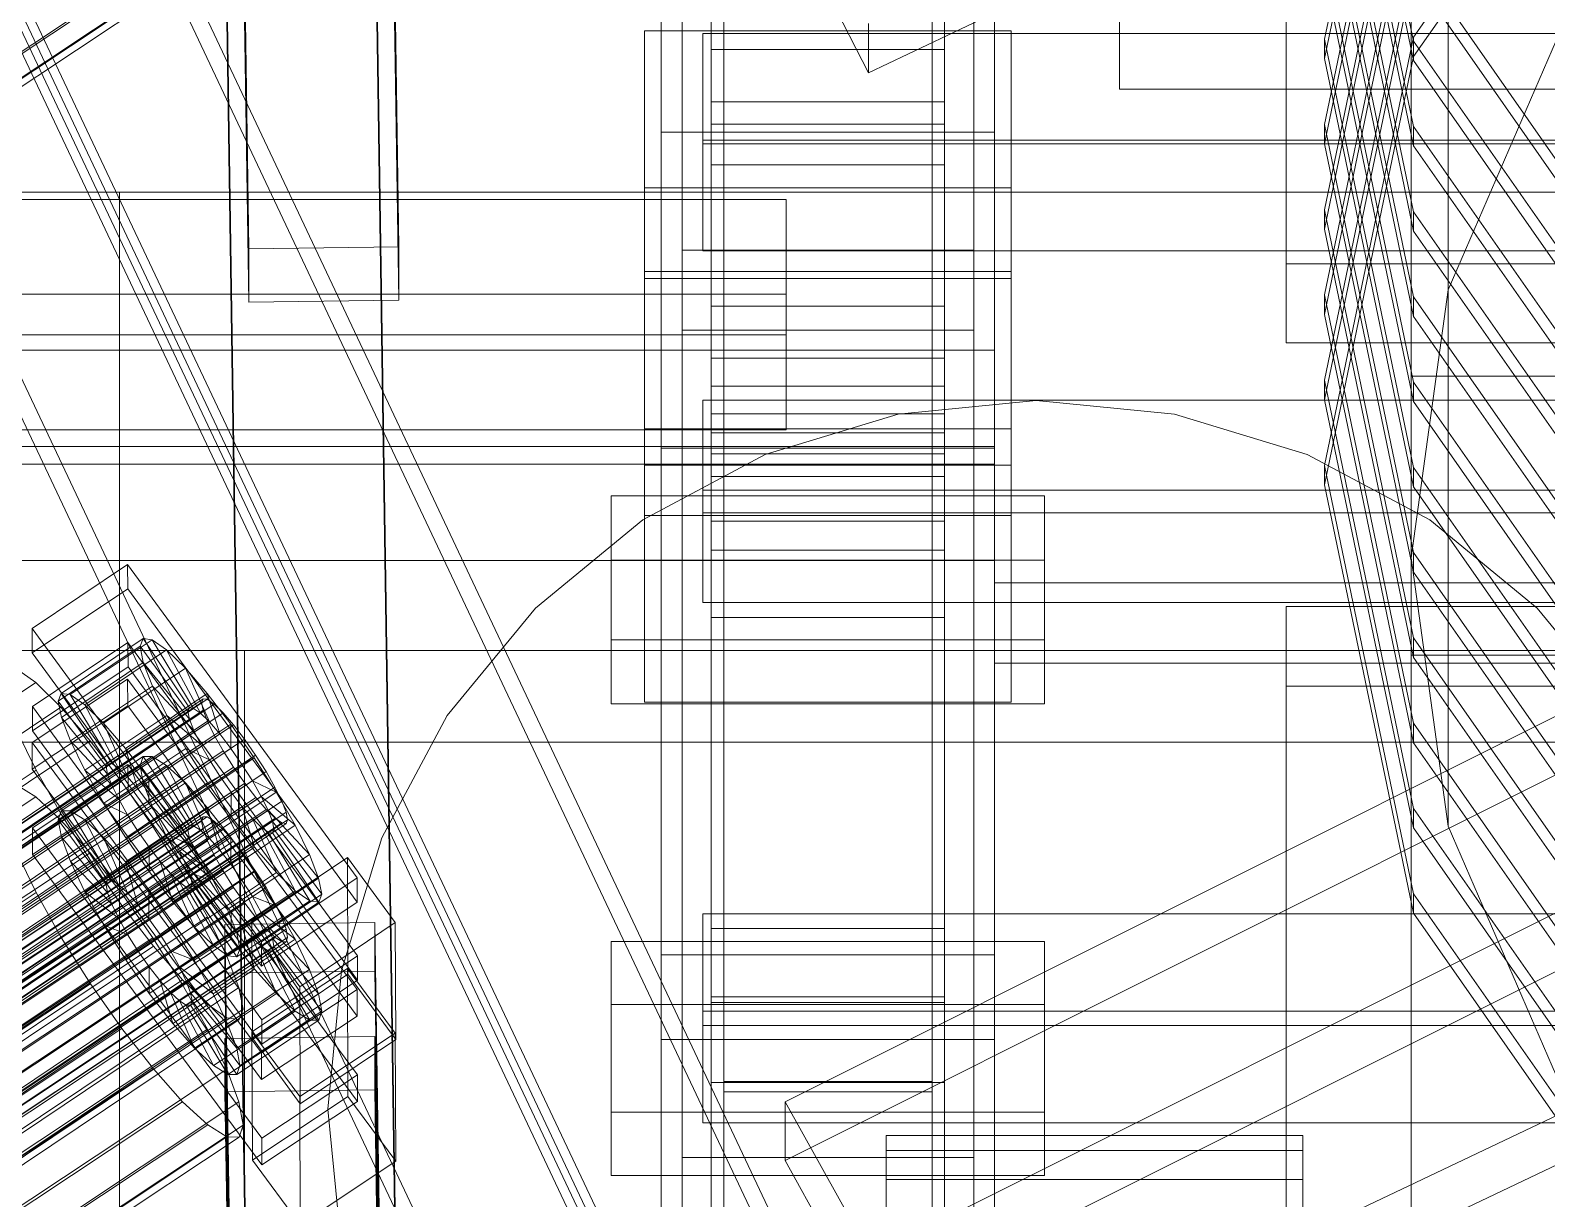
# Model space of a CAD drawing. Header units: millimetres. Extents: x -191664 to 191490, y -197311 to 10263.
# Drawn here: x 334.3 to 516.3, y -28765.8 to -28625.6 of the extents above; entities that cross this region are included whole.
import ezdxf

# ---------------------------------------------------------------- set-up
doc = ezdxf.new("R2010")
doc.units = ezdxf.units.MM
for name, color, linetype, lineweight in [('frontal_C01', 7, 'Continuous', 0), ('frontal_C02', 7, 'Continuous', 0), ('frontal_C03', 7, 'Continuous', 0), ('frontal_secador', 7, 'Continuous', 0), ('frontal_tolva', 7, 'Continuous', 0)]:
    doc.layers.add(name, color=color, linetype=linetype, lineweight=lineweight)

msp = doc.modelspace()

# ---------------------------------------------------------------- linework, layer by layer
at = {"layer": 'frontal_C01', "color": 139, "true_color": 0x354b57}
for p, q in [((485, -28653.59), (485, -28410.25)), ((485, -28419.73), (485, -28663.06)), ((416, -28664.93), (416, -28451.77)), ((444, -28451.77), (444, -28664.93)), ((360.51, -28651.79), (357.65, -28459.85)), ((375.64, -28459.6), (378.51, -28651.55)), ((416, -28460.74), (416, -28673.89)), ((444, -28673.89), (444, -28460.74)), ((360.51, -28658.2), (357.65, -28466.25)), ((378.51, -28657.96), (375.64, -28466.01)), ((410, -28637.82), (410, -28466.52)), ((450, -28466.52), (450, -28637.82)), ((410, -28675.71), (410, -28504.42)), ((450, -28675.71), (450, -28504.42)), ((360.51, -28795.14), (357.65, -28603.2)), ((375.64, -28602.96), (378.51, -28794.9)), ((360.51, -28801.55), (357.65, -28609.6)), ((378.51, -28801.31), (375.64, -28609.36)), ((415, -28638.75), (415, -28625.95)), ((415, -28625.95), (760, -28625.95)), ((415, -28639.21), (415, -28625.95)), ((416, -28636.83), (416, -28627.87)), ((416, -28627.87), (444, -28627.87)), ((416, -28841.02), (416, -28627.87)), ((444, -28627.87), (444, -28636.83)), ((444, -28627.87), (444, -28841.02)), ((424.86, -28754.14), (674.86, -28629.09)), ((444, -28636.83), (416, -28636.83)), ((416, -28636.83), (416, -28849.99)), ((674.86, -28636.13), (424.86, -28761.18)), ((444, -28849.99), (444, -28636.83)), ((450, -28637.82), (410, -28637.82)), ((410, -28637.82), (410, -28675.71)), ((410, -28746.68), (410, -28637.82)), ((760, -28638.75), (415, -28638.75)), ((415, -28638.75), (415, -28652.02)), ((760, -28639.21), (415, -28639.21)), ((415, -28639.21), (415, -28652.02)), ((450, -28675.71), (450, -28637.82)), ((450, -28637.82), (450, -28746.68)), ((-425, -28645.87), (425, -28645.87)), ((425, -28645.87), (425, -28662.13)), ((425, -28645.87), (425, -28657.24)), ((435.14, -28772.57), (685.14, -28647.52)), ((378.51, -28651.55), (360.51, -28651.79)), ((360.51, -28651.79), (360.51, -28658.2)), ((378.51, -28657.96), (378.51, -28651.55)), ((412.5, -28661.57), (412.5, -28651.96)), ((412.5, -28651.96), (447.5, -28651.96)), ((412.5, -28926.7), (412.5, -28651.96)), ((415, -28652.02), (760, -28652.02)), ((447.5, -28651.96), (447.5, -28661.57)), ((447.5, -28651.96), (447.5, -28926.7)), ((775, -28653.59), (485, -28653.59)), ((485, -28653.59), (485, -28663.06)), ((408, -28677.77), (408, -28655.36)), ((408, -28655.36), (452, -28655.36)), ((408, -28683.78), (408, -28655.36)), ((435.14, -28779.61), (685.14, -28654.56)), ((452, -28655.36), (452, -28677.77)), ((452, -28655.36), (452, -28683.78)), ((425, -28657.24), (-425, -28657.24)), ((425, -28673.5), (425, -28657.24)), ((360.51, -28658.2), (378.51, -28657.96)), ((416, -28668.28), (416, -28658.67)), ((416, -28658.67), (444, -28658.67)), ((416, -28742.23), (416, -28658.67)), ((444, -28658.67), (444, -28668.28)), ((444, -28658.67), (444, -28742.23)), ((425, -28662.13), (-425, -28662.13)), ((447.5, -28661.57), (412.5, -28661.57)), ((412.5, -28936.3), (412.5, -28661.57)), ((425, -28673.5), (425, -28662.13)), ((447.5, -28936.3), (447.5, -28661.57)), ((485, -28663.06), (775, -28663.06)), ((444, -28664.93), (416, -28664.93)), ((416, -28664.93), (416, -28673.89)), ((444, -28673.89), (444, -28664.93)), ((444, -28668.28), (416, -28668.28)), ((416, -28668.28), (416, -28751.84)), ((444, -28751.84), (444, -28668.28)), ((-425, -28673.5), (425, -28673.5)), ((416, -28673.89), (444, -28673.89)), ((410, -28675.71), (450, -28675.71)), ((410, -28784.57), (410, -28675.71)), ((450, -28784.57), (450, -28675.71)), ((452, -28677.77), (408, -28677.77)), ((408, -28677.77), (408, -28706.19)), ((452, -28706.19), (452, -28677.77)), ((452, -28683.78), (408, -28683.78)), ((408, -28683.78), (408, -28706.19)), ((452, -28706.19), (452, -28683.78)), ((334.5, -28711.02), (345.97, -28703.41)), ((345.97, -28703.41), (345.98, -28706.61)), ((345.97, -28703.41), (373.5, -28740.65)), ((408, -28706.19), (452, -28706.19)), ((345.98, -28706.61), (334.51, -28714.23)), ((373.51, -28743.85), (345.98, -28706.61)), ((334.51, -28714.23), (334.5, -28711.02)), ((362.03, -28748.26), (334.5, -28711.02)), ((334.54, -28721.27), (346.01, -28713.66)), ((346.01, -28713.66), (346.02, -28716.86)), ((346.01, -28713.66), (373.54, -28750.9)), ((334.51, -28714.23), (362.04, -28751.46)), ((346.02, -28716.86), (334.55, -28724.47)), ((373.55, -28754.1), (346.02, -28716.86)), ((334.55, -28724.47), (334.54, -28721.27)), ((362.07, -28758.51), (334.54, -28721.27)), ((334.55, -28724.47), (362.08, -28761.71)), ((404, -28755.39), (404, -28734.9)), ((404, -28734.9), (456, -28734.9)), ((404, -28742.47), (404, -28734.9)), ((456, -28734.9), (456, -28755.39)), ((456, -28734.9), (456, -28742.47)), ((450, -28736.52), (410, -28736.52)), ((410, -28736.52), (410, -28783.89)), ((410, -28907.81), (410, -28736.52)), ((450, -28783.89), (450, -28736.52)), ((450, -28736.52), (450, -28907.81)), ((360.88, -28745.75), (372.35, -28738.14)), ((372.35, -28738.14), (372.41, -28753.51)), ((372.35, -28738.14), (378.09, -28745.9)), ((373.5, -28740.65), (362.03, -28748.26)), ((373.51, -28743.85), (373.5, -28740.65)), ((456, -28742.47), (404, -28742.47)), ((404, -28742.47), (404, -28762.97)), ((444, -28742.23), (416, -28742.23)), ((416, -28742.23), (416, -28751.84)), ((444, -28751.84), (444, -28742.23)), ((456, -28762.97), (456, -28742.47)), ((362.04, -28751.46), (373.51, -28743.85)), ((357.65, -28746.55), (375.64, -28746.31)), ((357.65, -28752.95), (357.65, -28746.55)), ((360.51, -28938.5), (357.65, -28746.55)), ((360.94, -28761.12), (360.88, -28745.75)), ((366.62, -28753.51), (360.88, -28745.75)), ((378.09, -28745.9), (366.62, -28753.51)), ((375.64, -28746.31), (375.64, -28752.71)), ((375.64, -28746.31), (378.51, -28938.25)), ((378.14, -28761.27), (378.09, -28745.9)), ((362.03, -28748.26), (362.04, -28751.46)), ((450, -28746.68), (410, -28746.68)), ((410, -28746.68), (410, -28784.57)), ((410, -29130.89), (410, -28746.68)), ((450, -28784.57), (450, -28746.68)), ((450, -28746.68), (450, -29130.89)), ((373.54, -28750.9), (362.07, -28758.51)), ((373.55, -28754.1), (373.54, -28750.9)), ((416, -28751.84), (444, -28751.84)), ((417.5, -28779.55), (417.5, -28751.69)), ((417.5, -28751.69), (442.5, -28751.69)), ((417.5, -28751.69), (417.5, -28917.57)), ((442.5, -28751.69), (442.5, -28779.55)), ((442.5, -28917.57), (442.5, -28751.69)), ((375.64, -28752.71), (357.65, -28752.95)), ((360.51, -28944.9), (357.65, -28752.95)), ((372.41, -28753.51), (360.94, -28761.12)), ((366.62, -28753.51), (366.68, -28768.88)), ((378.14, -28761.27), (372.41, -28753.51)), ((378.51, -28944.66), (375.64, -28752.71)), ((442.5, -28752.94), (417.5, -28752.94)), ((417.5, -28752.94), (417.5, -28778.31)), ((417.5, -29411.88), (417.5, -28752.94)), ((442.5, -28778.31), (442.5, -28752.94)), ((442.5, -28752.94), (442.5, -29411.88)), ((362.08, -28761.71), (373.55, -28754.1)), ((456, -28755.39), (404, -28755.39)), ((404, -28755.39), (404, -28762.97)), ((435.14, -28772.57), (424.86, -28754.14)), ((424.86, -28754.14), (424.86, -28761.18)), ((456, -28762.97), (456, -28755.39)), ((362.07, -28758.51), (362.08, -28761.71)), ((360.94, -28761.12), (366.68, -28768.88)), ((412.5, -28770.43), (412.5, -28760.82)), ((412.5, -28760.82), (447.5, -28760.82)), ((412.5, -29035.55), (412.5, -28760.82)), ((447.5, -28760.82), (447.5, -28770.43)), ((447.5, -28760.82), (447.5, -29035.55)), ((366.68, -28768.88), (378.14, -28761.27)), ((424.86, -28761.18), (435.14, -28779.61)), ((404, -28762.97), (456, -28762.97))]:
    msp.add_line(p, q, dxfattribs=at)
at = {"layer": 'frontal_C01', "color": 252, "true_color": 0x83939a}
for p, q in [((175.02, -28733.13), (359.33, -28610.8)), ((171.28, -28735.89), (355.58, -28613.56)), ((175.52, -28735.91), (359.83, -28613.58)), ((173.58, -28737.33), (357.89, -28615)), ((175.03, -28737.34), (359.34, -28615.01)), ((334.94, -28717.54), (332.63, -28716.09)), ((150.63, -28839.87), (334.94, -28717.54)), ((337.95, -28720.33), (334.94, -28717.54)), ((153.64, -28842.66), (337.95, -28720.33)), ((341.46, -28724.27), (337.95, -28720.33)), ((157.15, -28846.6), (341.46, -28724.27)), ((332.66, -28724.22), (334.98, -28729.04)), ((345.23, -28729.09), (341.46, -28724.27)), ((150.67, -28851.37), (334.98, -28729.04)), ((345.23, -28729.09), (160.92, -28851.42)), ((334.98, -28729.04), (338, -28734.41)), ((349, -28734.47), (345.23, -28729.09)), ((153.69, -28856.74), (338, -28734.41)), ((164.69, -28856.8), (349, -28734.47)), ((338, -28734.41), (341.52, -28739.98)), ((352.52, -28740.03), (349, -28734.47)), ((157.21, -28862.31), (341.52, -28739.98)), ((168.21, -28862.36), (352.52, -28740.03)), ((341.52, -28739.98), (345.29, -28745.35)), ((355.54, -28745.41), (352.52, -28740.03)), ((160.98, -28867.69), (345.29, -28745.35)), ((171.23, -28867.74), (355.54, -28745.41)), ((345.29, -28745.35), (349.06, -28750.18)), ((357.86, -28750.22), (355.54, -28745.41)), ((164.75, -28872.51), (349.06, -28750.18)), ((349.06, -28750.18), (352.57, -28754.12)), ((173.55, -28872.55), (357.86, -28750.22)), ((359.33, -28754.15), (357.86, -28750.22)), ((168.26, -28876.45), (352.57, -28754.12)), ((175.02, -28876.48), (359.33, -28754.15)), ((352.57, -28754.12), (355.58, -28756.91)), ((359.83, -28756.93), (359.33, -28754.15)), ((171.28, -28879.24), (355.58, -28756.91)), ((175.52, -28879.26), (359.83, -28756.93)), ((355.58, -28756.91), (357.89, -28758.35)), ((359.34, -28758.36), (359.83, -28756.93)), ((173.58, -28880.69), (357.89, -28758.35)), ((175.03, -28880.69), (359.34, -28758.36)), ((357.89, -28758.35), (359.34, -28758.36))]:
    msp.add_line(p, q, dxfattribs=at)
at = {"layer": 'frontal_C01', "color": 155, "true_color": 0x617580}
for p, q in [((337.64, -28720.31), (347.47, -28713.78)), ((338.01, -28719.23), (347.84, -28712.71)), ((339.09, -28719.24), (348.92, -28712.72)), ((340.82, -28720.32), (350.65, -28713.8)), ((347.84, -28712.71), (347.47, -28713.78)), ((347.47, -28713.78), (353.21, -28721.54)), ((347.47, -28713.78), (347.85, -28715.86)), ((348.92, -28712.72), (347.84, -28712.71)), ((347.84, -28712.71), (353.38, -28721.03)), ((350.65, -28713.8), (348.92, -28712.72)), ((348.92, -28712.72), (353.89, -28721.04)), ((352.9, -28715.88), (350.65, -28713.8)), ((350.65, -28713.8), (354.71, -28721.55)), ((338.02, -28722.38), (347.85, -28715.86)), ((343.07, -28722.41), (352.9, -28715.88)), ((347.85, -28715.86), (353.38, -28722.52)), ((347.85, -28715.86), (348.94, -28718.8)), ((355.53, -28718.83), (352.9, -28715.88)), ((352.9, -28715.88), (355.78, -28722.54)), ((337.64, -28720.31), (338.01, -28719.23)), ((343.55, -28727.56), (338.01, -28719.23)), ((338.01, -28719.23), (339.09, -28719.24)), ((344.06, -28727.56), (339.09, -28719.24)), ((339.09, -28719.24), (340.82, -28720.32)), ((339.11, -28725.32), (348.94, -28718.8)), ((345.7, -28725.36), (355.53, -28718.83)), ((348.94, -28718.8), (353.9, -28723.92)), ((348.94, -28718.8), (350.68, -28722.4)), ((358.34, -28722.44), (355.53, -28718.83)), ((355.53, -28718.83), (357.02, -28723.93)), ((343.38, -28728.07), (337.64, -28720.31)), ((338.02, -28722.38), (337.64, -28720.31)), ((344.88, -28728.07), (340.82, -28720.32)), ((340.82, -28720.32), (343.07, -28722.41)), ((353.38, -28721.03), (343.55, -28727.56)), ((353.89, -28721.04), (344.06, -28727.56)), ((353.21, -28721.54), (353.38, -28721.03)), ((353.38, -28721.03), (353.89, -28721.04)), ((353.89, -28721.04), (354.71, -28721.55)), ((343.55, -28729.05), (338.02, -28722.38)), ((339.11, -28725.32), (338.02, -28722.38)), ((340.85, -28728.93), (350.68, -28722.4)), ((345.95, -28729.06), (343.07, -28722.41)), ((343.07, -28722.41), (345.7, -28725.36)), ((353.21, -28721.54), (343.38, -28728.07)), ((353.38, -28722.52), (343.55, -28729.05)), ((354.71, -28721.55), (344.88, -28728.07)), ((355.78, -28722.54), (345.95, -28729.06)), ((358.34, -28722.44), (348.52, -28728.96)), ((350.68, -28722.4), (354.72, -28725.62)), ((350.68, -28722.4), (352.94, -28726.42)), ((353.38, -28722.52), (353.21, -28721.54)), ((353.9, -28723.92), (353.38, -28722.52)), ((354.71, -28721.55), (355.78, -28722.54)), ((355.78, -28722.54), (357.02, -28723.93)), ((358.36, -28725.64), (358.34, -28722.44)), ((361.17, -28726.46), (358.34, -28722.44)), ((353.9, -28723.92), (344.07, -28730.44)), ((357.02, -28723.93), (347.19, -28730.46)), ((354.72, -28725.62), (353.9, -28723.92)), ((357.02, -28723.93), (358.36, -28725.64)), ((344.07, -28730.44), (339.11, -28725.32)), ((340.85, -28728.93), (339.11, -28725.32)), ((343.11, -28732.95), (352.94, -28726.42)), ((354.72, -28725.62), (344.9, -28732.15)), ((347.19, -28730.46), (345.7, -28725.36)), ((345.7, -28725.36), (348.52, -28728.96)), ((348.53, -28732.17), (358.36, -28725.64)), ((351.34, -28732.99), (361.17, -28726.46)), ((352.94, -28726.42), (355.8, -28727.53)), ((352.94, -28726.42), (355.57, -28730.58)), ((355.8, -28727.53), (354.72, -28725.62)), ((358.36, -28725.64), (359.69, -28727.55)), ((361.17, -28726.46), (359.69, -28727.55)), ((363.8, -28730.63), (361.17, -28726.46)), ((343.55, -28727.56), (343.38, -28728.07)), ((343.38, -28728.07), (343.55, -28729.05)), ((344.06, -28727.56), (343.55, -28727.56)), ((344.88, -28728.07), (344.06, -28727.56)), ((345.95, -28729.06), (344.88, -28728.07)), ((355.8, -28727.53), (345.97, -28734.05)), ((359.69, -28727.55), (349.86, -28734.07)), ((357.04, -28729.5), (355.8, -28727.53)), ((359.69, -28727.55), (360.94, -28729.52)), ((344.9, -28732.15), (340.85, -28728.93)), ((343.11, -28732.95), (340.85, -28728.93)), ((343.55, -28729.05), (344.07, -28730.44)), ((347.19, -28730.46), (345.95, -28729.06)), ((357.04, -28729.5), (347.21, -28736.02)), ((348.52, -28728.96), (348.53, -28732.17)), ((348.52, -28728.96), (351.34, -28732.99)), ((360.94, -28729.52), (351.11, -28736.04)), ((355.57, -28730.58), (357.04, -28729.5)), ((358.38, -28731.4), (357.04, -28729.5)), ((363.8, -28730.63), (360.94, -28729.52)), ((360.94, -28729.52), (362.01, -28731.42)), ((344.07, -28730.44), (344.9, -28732.15)), ((345.74, -28737.11), (355.57, -28730.58)), ((348.53, -28732.17), (347.19, -28730.46)), ((358.38, -28731.4), (348.55, -28737.93)), ((362.01, -28731.42), (352.18, -28737.95)), ((353.97, -28737.15), (363.8, -28730.63)), ((355.57, -28730.58), (358.39, -28734.61)), ((358.39, -28734.61), (358.38, -28731.4)), ((359.71, -28733.11), (358.38, -28731.4)), ((366.06, -28734.64), (362.01, -28731.42)), ((362.01, -28731.42), (362.83, -28733.13)), ((366.06, -28734.64), (363.8, -28730.63)), ((345.97, -28734.05), (343.11, -28732.95)), ((345.74, -28737.11), (343.11, -28732.95)), ((344.9, -28732.15), (345.97, -28734.05)), ((349.86, -28734.07), (348.53, -28732.17)), ((349.86, -28734.07), (351.34, -28732.99)), ((359.71, -28733.11), (349.88, -28739.64)), ((351.34, -28732.99), (353.97, -28737.15)), ((362.83, -28733.13), (353, -28739.65)), ((361.21, -28738.21), (359.71, -28733.11)), ((360.96, -28734.51), (359.71, -28733.11)), ((367.79, -28738.25), (362.83, -28733.13)), ((362.83, -28733.13), (363.35, -28734.52)), ((345.97, -28734.05), (347.21, -28736.02)), ((348.56, -28741.13), (358.39, -28734.61)), ((351.11, -28736.04), (349.86, -28734.07)), ((360.96, -28734.51), (351.13, -28741.03)), ((362.03, -28735.5), (352.2, -28742.02)), ((363.35, -28734.52), (353.52, -28741.05)), ((363.53, -28735.51), (353.7, -28742.03)), ((356.23, -28741.17), (366.06, -28734.64)), ((358.39, -28734.61), (361.21, -28738.21)), ((363.84, -28741.16), (360.96, -28734.51)), ((362.03, -28735.5), (360.96, -28734.51)), ((366.09, -28743.25), (362.03, -28735.5)), ((362.84, -28736.01), (362.03, -28735.5)), ((368.89, -28741.19), (363.35, -28734.52)), ((363.35, -28734.52), (363.53, -28735.51)), ((363.53, -28735.51), (363.36, -28736.01)), ((369.27, -28743.26), (363.53, -28735.51)), ((367.79, -28738.25), (366.06, -28734.64)), ((347.21, -28736.02), (345.74, -28737.11)), ((348.56, -28741.13), (345.74, -28737.11)), ((347.21, -28736.02), (348.55, -28737.93)), ((352.18, -28737.95), (351.11, -28736.04)), ((351.11, -28736.04), (353.97, -28737.15)), ((362.84, -28736.01), (353.01, -28742.54)), ((363.36, -28736.01), (353.53, -28742.54)), ((353.97, -28737.15), (356.23, -28741.17)), ((367.82, -28744.33), (362.84, -28736.01)), ((363.36, -28736.01), (362.84, -28736.01)), ((368.9, -28744.34), (363.36, -28736.01)), ((348.55, -28737.93), (348.56, -28741.13)), ((348.55, -28737.93), (349.88, -28739.64)), ((351.38, -28744.74), (361.21, -28738.21)), ((353, -28739.65), (352.18, -28737.95)), ((352.18, -28737.95), (356.23, -28741.17)), ((357.96, -28744.77), (367.79, -28738.25)), ((361.21, -28738.21), (363.84, -28741.16)), ((368.89, -28741.19), (367.79, -28738.25)), ((349.88, -28739.64), (351.38, -28744.74)), ((349.88, -28739.64), (351.13, -28741.03)), ((351.13, -28741.03), (354.01, -28747.69)), ((351.13, -28741.03), (352.2, -28742.02)), ((353.52, -28741.05), (353, -28739.65)), ((353, -28739.65), (357.96, -28744.77)), ((353.7, -28742.03), (353.52, -28741.05)), ((353.52, -28741.05), (359.06, -28747.71)), ((351.38, -28744.74), (348.56, -28741.13)), ((352.2, -28742.02), (356.26, -28749.77)), ((352.2, -28742.02), (353.01, -28742.54)), ((353.01, -28742.54), (357.99, -28750.85)), ((353.01, -28742.54), (353.53, -28742.54)), ((353.53, -28742.54), (353.7, -28742.03)), ((353.53, -28742.54), (359.07, -28750.86)), ((353.7, -28742.03), (359.44, -28749.79)), ((354.01, -28747.69), (363.84, -28741.16)), ((356.23, -28741.17), (357.96, -28744.77)), ((359.06, -28747.71), (368.89, -28741.19)), ((363.84, -28741.16), (366.09, -28743.25)), ((369.27, -28743.26), (368.89, -28741.19)), ((354.01, -28747.69), (351.38, -28744.74)), ((356.26, -28749.77), (366.09, -28743.25)), ((357.99, -28750.85), (367.82, -28744.33)), ((359.07, -28750.86), (368.9, -28744.34)), ((359.44, -28749.79), (369.27, -28743.26)), ((366.09, -28743.25), (367.82, -28744.33)), ((367.82, -28744.33), (368.9, -28744.34)), ((368.9, -28744.34), (369.27, -28743.26)), ((357.96, -28744.77), (359.06, -28747.71)), ((356.26, -28749.77), (354.01, -28747.69)), ((359.06, -28747.71), (359.44, -28749.79)), ((357.99, -28750.85), (356.26, -28749.77)), ((359.44, -28749.79), (359.07, -28750.86)), ((359.07, -28750.86), (357.99, -28750.85))]:
    msp.add_line(p, q, dxfattribs=at)
at = {"layer": 'frontal_C01', "color": 9, "true_color": 0xbac6cb}
for p, q in [((141.04, -28862.36), (354.84, -28720.45)), ((141.22, -28861.85), (355.02, -28719.95)), ((141.73, -28861.85), (355.53, -28719.95)), ((142.55, -28862.37), (356.35, -28720.46)), ((355.02, -28719.95), (354.84, -28720.45)), ((354.84, -28720.45), (355.02, -28721.44)), ((355.53, -28719.95), (355.02, -28719.95)), ((356.35, -28720.46), (355.53, -28719.95)), ((357.42, -28721.45), (356.35, -28720.46)), ((141.22, -28863.34), (355.02, -28721.44)), ((141.74, -28864.73), (355.54, -28722.83)), ((143.62, -28863.35), (357.42, -28721.45)), ((144.86, -28864.75), (358.66, -28722.85)), ((355.02, -28721.44), (355.54, -28722.83)), ((355.54, -28722.83), (356.36, -28724.54)), ((358.66, -28722.85), (357.42, -28721.45)), ((360, -28724.55), (358.66, -28722.85)), ((142.56, -28866.44), (356.36, -28724.54)), ((360, -28724.55), (146.2, -28866.46)), ((356.36, -28724.54), (357.43, -28726.44)), ((361.33, -28726.46), (360, -28724.55)), ((143.64, -28868.34), (357.43, -28726.44)), ((147.53, -28868.36), (361.33, -28726.46)), ((357.43, -28726.44), (358.68, -28728.41)), ((362.58, -28728.43), (361.33, -28726.46)), ((144.88, -28870.32), (358.68, -28728.41)), ((148.78, -28870.34), (362.58, -28728.43)), ((358.68, -28728.41), (360.02, -28730.32)), ((363.65, -28730.34), (362.58, -28728.43)), ((146.22, -28872.22), (360.02, -28730.32)), ((149.85, -28872.24), (363.65, -28730.34)), ((360.02, -28730.32), (361.35, -28732.03)), ((364.47, -28732.04), (363.65, -28730.34)), ((147.55, -28873.93), (361.35, -28732.03)), ((148.8, -28875.33), (362.6, -28733.42)), ((150.67, -28873.95), (364.47, -28732.04)), ((151.19, -28875.34), (364.99, -28733.43)), ((361.35, -28732.03), (362.6, -28733.42)), ((362.6, -28733.42), (363.66, -28734.41)), ((364.99, -28733.43), (364.47, -28732.04)), ((365.17, -28734.42), (364.99, -28733.43)), ((149.86, -28876.32), (363.66, -28734.41)), ((150.68, -28876.83), (364.48, -28734.92)), ((151.2, -28876.83), (364.99, -28734.93)), ((151.37, -28876.32), (365.17, -28734.42)), ((363.66, -28734.41), (364.48, -28734.92)), ((364.48, -28734.92), (364.99, -28734.93)), ((364.99, -28734.93), (365.17, -28734.42))]:
    msp.add_line(p, q, dxfattribs=at)
at = {"layer": 'frontal_C02', "color": 139, "true_color": 0x354b57}
for p, q in [((299.11, -28504.8), (439.11, -28801.27)), ((439.11, -28805.94), (299.11, -28509.48)), ((420.89, -28809.14), (280.89, -28512.67)), ((420.89, -28813.81), (280.89, -28517.35)), ((299.11, -28548.64), (439.11, -28845.11)), ((439.11, -28849.78), (299.11, -28553.32)), ((420.89, -28852.98), (280.89, -28556.51)), ((420.89, -28857.65), (280.89, -28561.19)), ((500, -28819.06), (500, -28667.08)), ((500, -28667.08), (760, -28667.08)), ((500, -28700.56), (500, -28667.08)), ((334.5, -28697.35), (345.97, -28689.66)), ((345.97, -28689.66), (345.98, -28692.59)), ((345.97, -28689.66), (373.5, -28727.26)), ((345.98, -28692.59), (334.51, -28700.27)), ((373.51, -28730.18), (345.98, -28692.59)), ((485, -28916.83), (485, -28694.71)), ((485, -28694.71), (775, -28694.71)), ((485, -28704.27), (485, -28694.71)), ((334.51, -28700.27), (334.5, -28697.35)), ((362.03, -28734.94), (334.5, -28697.35)), ((334.54, -28706.7), (346.01, -28699.01)), ((346.01, -28699.01), (346.02, -28701.94)), ((346.01, -28699.01), (373.54, -28736.61)), ((334.51, -28700.27), (362.04, -28737.86)), ((760, -28700.56), (500, -28700.56)), ((500, -28700.56), (500, -28852.53)), ((346.02, -28701.94), (334.55, -28709.62)), ((373.55, -28739.53), (346.02, -28701.94)), ((775, -28704.27), (485, -28704.27)), ((485, -28704.27), (485, -28926.4)), ((334.55, -28709.62), (334.54, -28706.7)), ((362.07, -28744.29), (334.54, -28706.7)), ((334.55, -28709.62), (362.08, -28747.21)), ((360.88, -28732.5), (372.35, -28724.81)), ((372.35, -28724.81), (372.41, -28738.84)), ((372.35, -28724.81), (378.09, -28732.64)), ((373.5, -28727.26), (362.03, -28734.94)), ((373.51, -28730.18), (373.5, -28727.26)), ((362.04, -28737.86), (373.51, -28730.18)), ((415, -28743.28), (415, -28731.59)), ((415, -28731.59), (760, -28731.59)), ((415, -28744.98), (415, -28731.59)), ((357.65, -28732.87), (375.64, -28732.62)), ((357.65, -28738.71), (357.65, -28732.87)), ((360.51, -28926.63), (357.65, -28732.87)), ((360.94, -28746.52), (360.88, -28732.5)), ((366.62, -28740.33), (360.88, -28732.5)), ((378.09, -28732.64), (366.62, -28740.33)), ((375.64, -28732.62), (375.64, -28738.47)), ((375.64, -28732.62), (378.51, -28926.39)), ((378.14, -28746.67), (378.09, -28732.64)), ((416, -28741.53), (416, -28733.34)), ((416, -28733.34), (444, -28733.34)), ((416, -28948.52), (416, -28733.34)), ((444, -28733.34), (444, -28741.53)), ((444, -28733.34), (444, -28948.52)), ((362.03, -28734.94), (362.04, -28737.86)), ((373.54, -28736.61), (362.07, -28744.29)), ((373.55, -28739.53), (373.54, -28736.61)), ((375.64, -28738.47), (357.65, -28738.71)), ((360.51, -28932.48), (357.65, -28738.71)), ((372.41, -28738.84), (360.94, -28746.52)), ((378.14, -28746.67), (372.41, -28738.84)), ((378.51, -28932.24), (375.64, -28738.47)), ((362.08, -28747.21), (373.55, -28739.53)), ((366.62, -28740.33), (366.68, -28754.36)), ((444, -28741.53), (416, -28741.53)), ((416, -28741.53), (416, -28956.7)), ((444, -28956.7), (444, -28741.53)), ((362.07, -28744.29), (362.08, -28747.21)), ((760, -28743.28), (415, -28743.28)), ((415, -28743.28), (415, -28756.67)), ((360.94, -28746.52), (366.68, -28754.36)), ((760, -28744.98), (415, -28744.98)), ((415, -28744.98), (415, -28756.67)), ((366.68, -28754.36), (378.14, -28746.67)), ((415, -28756.67), (760, -28756.67))]:
    msp.add_line(p, q, dxfattribs=at)
at = {"layer": 'frontal_C02', "color": 147, "true_color": 0x1f7180}
for p, q in [((504.43, -28656.72), (504.43, -28516.43)), ((500, -28688.89), (500, -28548.61)), ((500.29, -28575.26), (489.6, -28626.64)), ((489.6, -28575.49), (500.29, -28626.88)), ((489.6, -28628.98), (500.29, -28577.6)), ((500.29, -28629.22), (489.6, -28577.83)), ((504.43, -28721.07), (504.43, -28580.78)), ((530.72, -28582.84), (500.29, -28626.4)), ((500.29, -28585.49), (489.6, -28636.87)), ((489.6, -28585.72), (500.29, -28637.11)), ((500.29, -28628.74), (530.72, -28585.18)), ((489.6, -28639.21), (500.29, -28587.83)), ((500.29, -28639.44), (489.6, -28588.06)), ((500.29, -28595.72), (489.6, -28647.1)), ((489.6, -28595.95), (500.29, -28647.34)), ((489.6, -28649.44), (500.29, -28598.05)), ((500.29, -28649.67), (489.6, -28598.29)), ((500.29, -28605.95), (489.6, -28657.33)), ((489.6, -28606.18), (500.29, -28657.56)), ((489.6, -28659.67), (500.29, -28608.28)), ((500.29, -28659.9), (489.6, -28608.52)), ((500.29, -28616.17), (489.6, -28667.56)), ((489.6, -28616.41), (500.29, -28667.79)), ((500.29, -28616.65), (530.72, -28660.21)), ((489.6, -28669.9), (500.29, -28618.51)), ((500.29, -28670.13), (489.6, -28618.75)), ((530.72, -28662.55), (500.29, -28618.99)), ((500.29, -28626.4), (489.6, -28677.79)), ((500.29, -28628.74), (500.29, -28626.4)), ((489.6, -28626.64), (500.29, -28678.02)), ((489.6, -28628.98), (489.6, -28626.64)), ((500.29, -28626.88), (530.72, -28670.44)), ((500.29, -28629.22), (500.29, -28626.88)), ((504.43, -28656.72), (517.42, -28626.73)), ((489.6, -28680.13), (500.29, -28628.74)), ((500.29, -28680.36), (489.6, -28628.98)), ((530.72, -28672.78), (500.29, -28629.22)), ((489.6, -28636.87), (500.29, -28688.25)), ((489.6, -28639.21), (489.6, -28636.87)), ((500.29, -28637.11), (530.72, -28680.67)), ((500.29, -28639.44), (500.29, -28637.11)), ((500.29, -28690.59), (489.6, -28639.21)), ((530.72, -28683), (500.29, -28639.44)), ((489.6, -28647.1), (500.29, -28698.48)), ((489.6, -28649.44), (489.6, -28647.1)), ((500.29, -28647.34), (530.72, -28690.9)), ((500.29, -28649.67), (500.29, -28647.34)), ((500.29, -28700.82), (489.6, -28649.44)), ((530.72, -28693.23), (500.29, -28649.67)), ((489.6, -28657.33), (500.29, -28708.71)), ((489.6, -28659.67), (489.6, -28657.33)), ((500, -28688.89), (504.43, -28656.72)), ((500.29, -28657.56), (530.72, -28701.13)), ((500.29, -28659.9), (500.29, -28657.56)), ((500.29, -28711.05), (489.6, -28659.67)), ((530.72, -28703.46), (500.29, -28659.9)), ((489.6, -28667.56), (500.29, -28718.94)), ((489.6, -28669.9), (489.6, -28667.56)), ((500.29, -28667.79), (530.72, -28711.35)), ((500.29, -28670.13), (500.29, -28667.79)), ((500.29, -28721.28), (489.6, -28669.9)), ((530.72, -28713.69), (500.29, -28670.13)), ((489.6, -28677.79), (500.29, -28729.17)), ((489.6, -28680.13), (489.6, -28677.79)), ((500.29, -28678.02), (530.72, -28721.58)), ((500.29, -28680.36), (500.29, -28678.02)), ((500.29, -28731.51), (489.6, -28680.13)), ((530.72, -28723.92), (500.29, -28680.36)), ((500.29, -28688.25), (530.72, -28731.81)), ((500.29, -28690.59), (500.29, -28688.25)), ((504.43, -28721.07), (500, -28688.89)), ((530.72, -28734.15), (500.29, -28690.59)), ((500.29, -28698.48), (530.72, -28742.04)), ((500.29, -28700.82), (500.29, -28698.48)), ((530.72, -28744.38), (500.29, -28700.82)), ((500.29, -28708.71), (530.72, -28752.27)), ((500.29, -28711.05), (500.29, -28708.71)), ((530.72, -28754.61), (500.29, -28711.05)), ((500.29, -28718.94), (530.72, -28762.5)), ((500.29, -28721.28), (500.29, -28718.94)), ((517.42, -28751.06), (504.43, -28721.07)), ((530.72, -28764.84), (500.29, -28721.28)), ((500.29, -28729.17), (530.72, -28772.73)), ((500.29, -28731.51), (500.29, -28729.17)), ((530.72, -28775.07), (500.29, -28731.51))]:
    msp.add_line(p, q, dxfattribs=at)
at = {"layer": 'frontal_C02', "color": 155, "true_color": 0x617580}
for p, q in [((338.01, -28705.14), (347.84, -28698.55)), ((339.09, -28705.28), (348.92, -28698.7)), ((347.84, -28698.55), (347.47, -28699.48)), ((348.92, -28698.7), (347.84, -28698.55)), ((347.84, -28698.55), (353.38, -28706.87)), ((350.65, -28699.91), (348.92, -28698.7)), ((348.92, -28698.7), (353.89, -28706.94)), ((337.64, -28706.07), (347.47, -28699.48)), ((340.82, -28706.5), (350.65, -28699.91)), ((347.47, -28699.48), (353.21, -28707.31)), ((347.47, -28699.48), (347.85, -28701.43)), ((352.9, -28702.11), (350.65, -28699.91)), ((350.65, -28699.91), (354.71, -28707.52)), ((338.02, -28708.01), (347.85, -28701.43)), ((343.07, -28708.7), (352.9, -28702.11)), ((347.85, -28701.43), (353.38, -28708.23)), ((347.85, -28701.43), (348.94, -28704.25)), ((355.53, -28705.15), (352.9, -28702.11)), ((352.9, -28702.11), (355.78, -28708.56)), ((339.11, -28710.84), (348.94, -28704.25)), ((348.94, -28704.25), (353.9, -28709.57)), ((348.94, -28704.25), (350.68, -28707.77)), ((337.64, -28706.07), (338.01, -28705.14)), ((343.38, -28713.9), (337.64, -28706.07)), ((338.02, -28708.01), (337.64, -28706.07)), ((343.55, -28713.46), (338.01, -28705.14)), ((338.01, -28705.14), (339.09, -28705.28)), ((344.06, -28713.53), (339.09, -28705.28)), ((339.09, -28705.28), (340.82, -28706.5)), ((344.88, -28714.1), (340.82, -28706.5)), ((340.82, -28706.5), (343.07, -28708.7)), ((345.7, -28711.73), (355.53, -28705.15)), ((358.34, -28708.81), (355.53, -28705.15)), ((355.53, -28705.15), (357.02, -28710)), ((343.55, -28714.82), (338.02, -28708.01)), ((339.11, -28710.84), (338.02, -28708.01)), ((340.85, -28714.35), (350.68, -28707.77)), ((353.21, -28707.31), (343.38, -28713.9)), ((353.38, -28706.87), (343.55, -28713.46)), ((353.38, -28708.23), (343.55, -28714.82)), ((353.89, -28706.94), (344.06, -28713.53)), ((354.71, -28707.52), (344.88, -28714.1)), ((350.68, -28707.77), (354.72, -28711.24)), ((350.68, -28707.77), (352.94, -28711.73)), ((353.21, -28707.31), (353.38, -28706.87)), ((353.38, -28708.23), (353.21, -28707.31)), ((353.38, -28706.87), (353.89, -28706.94)), ((353.9, -28709.57), (353.38, -28708.23)), ((353.89, -28706.94), (354.71, -28707.52)), ((354.71, -28707.52), (355.78, -28708.56)), ((345.95, -28715.15), (343.07, -28708.7)), ((343.07, -28708.7), (345.7, -28711.73)), ((353.9, -28709.57), (344.07, -28716.16)), ((355.78, -28708.56), (345.95, -28715.15)), ((357.02, -28710), (347.19, -28716.58)), ((358.34, -28708.81), (348.52, -28715.39)), ((354.72, -28711.24), (353.9, -28709.57)), ((355.78, -28708.56), (357.02, -28710)), ((357.02, -28710), (358.36, -28711.73)), ((358.36, -28711.73), (358.34, -28708.81)), ((361.17, -28712.85), (358.34, -28708.81)), ((344.07, -28716.16), (339.11, -28710.84)), ((340.85, -28714.35), (339.11, -28710.84)), ((343.11, -28718.32), (352.94, -28711.73)), ((354.72, -28711.24), (344.9, -28717.82)), ((347.19, -28716.58), (345.7, -28711.73)), ((345.7, -28711.73), (348.52, -28715.39)), ((348.53, -28718.32), (358.36, -28711.73)), ((352.94, -28711.73), (355.8, -28713.12)), ((352.94, -28711.73), (355.57, -28715.87)), ((355.8, -28713.12), (354.72, -28711.24)), ((358.36, -28711.73), (359.69, -28713.65)), ((343.55, -28713.46), (343.38, -28713.9)), ((344.06, -28713.53), (343.55, -28713.46)), ((344.88, -28714.1), (344.06, -28713.53)), ((355.8, -28713.12), (345.97, -28719.7)), ((359.69, -28713.65), (349.86, -28720.23)), ((351.34, -28719.44), (361.17, -28712.85)), ((357.04, -28715.08), (355.8, -28713.12)), ((361.17, -28712.85), (359.69, -28713.65)), ((359.69, -28713.65), (360.94, -28715.61)), ((363.8, -28716.99), (361.17, -28712.85)), ((344.9, -28717.82), (340.85, -28714.35)), ((343.11, -28718.32), (340.85, -28714.35)), ((343.38, -28713.9), (343.55, -28714.82)), ((343.55, -28714.82), (344.07, -28716.16)), ((345.95, -28715.15), (344.88, -28714.1)), ((347.19, -28716.58), (345.95, -28715.15)), ((357.04, -28715.08), (347.21, -28721.66)), ((348.52, -28715.39), (348.53, -28718.32)), ((348.52, -28715.39), (351.34, -28719.44)), ((360.94, -28715.61), (351.11, -28722.19)), ((355.57, -28715.87), (357.04, -28715.08)), ((358.38, -28716.99), (357.04, -28715.08)), ((363.8, -28716.99), (360.94, -28715.61)), ((360.94, -28715.61), (362.01, -28717.49)), ((344.07, -28716.16), (344.9, -28717.82)), ((345.74, -28722.46), (355.57, -28715.87)), ((348.53, -28718.32), (347.19, -28716.58)), ((358.38, -28716.99), (348.55, -28723.58)), ((353.97, -28723.58), (363.8, -28716.99)), ((355.57, -28715.87), (358.39, -28719.92)), ((358.39, -28719.92), (358.38, -28716.99)), ((359.71, -28718.73), (358.38, -28716.99)), ((366.06, -28720.96), (363.8, -28716.99)), ((345.97, -28719.7), (343.11, -28718.32)), ((345.74, -28722.46), (343.11, -28718.32)), ((344.9, -28717.82), (345.97, -28719.7)), ((349.86, -28720.23), (348.53, -28718.32)), ((359.71, -28718.73), (349.88, -28725.31)), ((362.01, -28717.49), (352.18, -28724.07)), ((362.83, -28719.15), (353, -28725.74)), ((361.21, -28723.58), (359.71, -28718.73)), ((360.96, -28720.16), (359.71, -28718.73)), ((366.06, -28720.96), (362.01, -28717.49)), ((362.01, -28717.49), (362.83, -28719.15)), ((367.79, -28724.47), (362.83, -28719.15)), ((362.83, -28719.15), (363.35, -28720.49)), ((345.97, -28719.7), (347.21, -28721.66)), ((348.56, -28726.5), (358.39, -28719.92)), ((349.86, -28720.23), (351.34, -28719.44)), ((351.11, -28722.19), (349.86, -28720.23)), ((360.96, -28720.16), (351.13, -28726.75)), ((351.34, -28719.44), (353.97, -28723.58)), ((363.35, -28720.49), (353.52, -28727.08)), ((356.23, -28727.54), (366.06, -28720.96)), ((358.39, -28719.92), (361.21, -28723.58)), ((363.84, -28726.61), (360.96, -28720.16)), ((362.03, -28721.21), (360.96, -28720.16)), ((368.89, -28727.3), (363.35, -28720.49)), ((363.35, -28720.49), (363.53, -28721.41)), ((367.79, -28724.47), (366.06, -28720.96)), ((347.21, -28721.66), (345.74, -28722.46)), ((348.56, -28726.5), (345.74, -28722.46)), ((347.21, -28721.66), (348.55, -28723.58)), ((352.18, -28724.07), (351.11, -28722.19)), ((351.11, -28722.19), (353.97, -28723.58)), ((362.03, -28721.21), (352.2, -28727.79)), ((362.84, -28721.78), (353.01, -28728.37)), ((363.36, -28721.85), (353.53, -28728.44)), ((363.53, -28721.41), (353.7, -28728)), ((366.09, -28728.81), (362.03, -28721.21)), ((362.84, -28721.78), (362.03, -28721.21)), ((367.82, -28730.03), (362.84, -28721.78)), ((363.36, -28721.85), (362.84, -28721.78)), ((363.53, -28721.41), (363.36, -28721.85)), ((368.9, -28730.17), (363.36, -28721.85)), ((369.27, -28729.24), (363.53, -28721.41)), ((348.55, -28723.58), (348.56, -28726.5)), ((348.55, -28723.58), (349.88, -28725.31)), ((351.38, -28730.16), (361.21, -28723.58)), ((353, -28725.74), (352.18, -28724.07)), ((352.18, -28724.07), (356.23, -28727.54)), ((353.97, -28723.58), (356.23, -28727.54)), ((357.96, -28731.06), (367.79, -28724.47)), ((361.21, -28723.58), (363.84, -28726.61)), ((368.89, -28727.3), (367.79, -28724.47)), ((351.38, -28730.16), (348.56, -28726.5)), ((349.88, -28725.31), (351.38, -28730.16)), ((349.88, -28725.31), (351.13, -28726.75)), ((353.52, -28727.08), (353, -28725.74)), ((353, -28725.74), (357.96, -28731.06)), ((351.13, -28726.75), (354.01, -28733.2)), ((351.13, -28726.75), (352.2, -28727.79)), ((352.2, -28727.79), (356.26, -28735.4)), ((352.2, -28727.79), (353.01, -28728.37)), ((353.01, -28728.37), (357.99, -28736.61)), ((353.01, -28728.37), (353.53, -28728.44)), ((353.7, -28728), (353.52, -28727.08)), ((353.52, -28727.08), (359.06, -28733.88)), ((353.53, -28728.44), (353.7, -28728)), ((353.7, -28728), (359.44, -28735.83)), ((354.01, -28733.2), (363.84, -28726.61)), ((356.23, -28727.54), (357.96, -28731.06)), ((359.06, -28733.88), (368.89, -28727.3)), ((363.84, -28726.61), (366.09, -28728.81)), ((369.27, -28729.24), (368.89, -28727.3)), ((354.01, -28733.2), (351.38, -28730.16)), ((353.53, -28728.44), (359.07, -28736.76)), ((356.26, -28735.4), (366.09, -28728.81)), ((357.99, -28736.61), (367.82, -28730.03)), ((359.07, -28736.76), (368.9, -28730.17)), ((359.44, -28735.83), (369.27, -28729.24)), ((366.09, -28728.81), (367.82, -28730.03)), ((367.82, -28730.03), (368.9, -28730.17)), ((368.9, -28730.17), (369.27, -28729.24)), ((357.96, -28731.06), (359.06, -28733.88)), ((356.26, -28735.4), (354.01, -28733.2)), ((357.99, -28736.61), (356.26, -28735.4)), ((359.06, -28733.88), (359.44, -28735.83)), ((359.07, -28736.76), (357.99, -28736.61)), ((359.44, -28735.83), (359.07, -28736.76))]:
    msp.add_line(p, q, dxfattribs=at)
at = {"layer": 'frontal_C02', "color": 252, "true_color": 0x83939a}
for p, q in [((334.94, -28703.83), (332.63, -28702.2)), ((150.63, -28827.31), (334.94, -28703.83)), ((337.95, -28706.77), (334.94, -28703.83)), ((153.64, -28830.25), (337.95, -28706.77)), ((341.46, -28710.82), (337.95, -28706.77)), ((332.66, -28709.63), (334.98, -28714.33)), ((157.15, -28834.31), (341.46, -28710.82)), ((345.23, -28715.72), (341.46, -28710.82)), ((150.67, -28837.81), (334.98, -28714.33)), ((334.98, -28714.33), (338, -28719.63)), ((345.23, -28715.72), (160.92, -28839.2)), ((349, -28721.12), (345.23, -28715.72)), ((153.69, -28843.11), (338, -28719.63)), ((338, -28719.63), (341.52, -28725.17)), ((164.69, -28844.61), (349, -28721.12)), ((352.52, -28726.66), (349, -28721.12)), ((157.21, -28848.65), (341.52, -28725.17)), ((341.52, -28725.17), (345.29, -28730.57)), ((168.21, -28850.14), (352.52, -28726.66)), ((355.54, -28731.96), (352.52, -28726.66)), ((160.98, -28854.05), (345.29, -28730.57)), ((171.23, -28855.44), (355.54, -28731.96)), ((345.29, -28730.57), (349.06, -28735.46)), ((357.86, -28736.66), (355.54, -28731.96)), ((164.75, -28858.95), (349.06, -28735.46)), ((349.06, -28735.46), (352.57, -28739.52)), ((173.55, -28860.14), (357.86, -28736.66)), ((359.33, -28740.44), (357.86, -28736.66)), ((168.26, -28863), (352.57, -28739.52)), ((175.02, -28863.92), (359.33, -28740.44)), ((352.57, -28739.52), (355.58, -28742.46)), ((359.83, -28743.04), (359.33, -28740.44)), ((171.28, -28865.94), (355.58, -28742.46)), ((355.58, -28742.46), (357.89, -28744.08)), ((173.58, -28867.57), (357.89, -28744.08)), ((175.03, -28867.76), (359.34, -28744.28)), ((175.52, -28866.52), (359.83, -28743.04)), ((357.89, -28744.08), (359.34, -28744.28)), ((359.34, -28744.28), (359.83, -28743.04))]:
    msp.add_line(p, q, dxfattribs=at)
at = {"layer": 'frontal_C02', "color": 9, "true_color": 0xbac6cb}
for p, q in [((141.04, -28849.46), (354.84, -28706.22)), ((141.22, -28849.02), (355.02, -28705.78)), ((141.73, -28849.09), (355.53, -28705.84)), ((142.55, -28849.66), (356.35, -28706.42)), ((355.02, -28705.78), (354.84, -28706.22)), ((354.84, -28706.22), (355.02, -28707.14)), ((355.53, -28705.84), (355.02, -28705.78)), ((356.35, -28706.42), (355.53, -28705.84)), ((357.42, -28707.46), (356.35, -28706.42)), ((141.22, -28850.38), (355.02, -28707.14)), ((143.62, -28850.7), (357.42, -28707.46)), ((355.02, -28707.14), (355.54, -28708.48)), ((358.66, -28708.9), (357.42, -28707.46)), ((141.74, -28851.72), (355.54, -28708.48)), ((142.56, -28853.38), (356.36, -28710.14)), ((144.86, -28852.14), (358.66, -28708.9)), ((355.54, -28708.48), (356.36, -28710.14)), ((356.36, -28710.14), (357.43, -28712.02)), ((360, -28710.63), (358.66, -28708.9)), ((360, -28710.63), (146.2, -28853.88)), ((361.33, -28712.55), (360, -28710.63)), ((143.64, -28855.26), (357.43, -28712.02)), ((147.53, -28855.79), (361.33, -28712.55)), ((357.43, -28712.02), (358.68, -28713.98)), ((362.58, -28714.51), (361.33, -28712.55)), ((144.88, -28857.22), (358.68, -28713.98)), ((148.78, -28857.75), (362.58, -28714.51)), ((358.68, -28713.98), (360.02, -28715.89)), ((363.65, -28716.39), (362.58, -28714.51)), ((146.22, -28859.14), (360.02, -28715.89)), ((149.85, -28859.63), (363.65, -28716.39)), ((360.02, -28715.89), (361.35, -28717.63)), ((364.47, -28718.05), (363.65, -28716.39)), ((147.55, -28860.87), (361.35, -28717.63)), ((148.8, -28862.31), (362.6, -28719.07)), ((150.67, -28861.29), (364.47, -28718.05)), ((361.35, -28717.63), (362.6, -28719.07)), ((362.6, -28719.07), (363.66, -28720.11)), ((364.99, -28719.39), (364.47, -28718.05)), ((149.86, -28863.35), (363.66, -28720.11)), ((150.68, -28863.93), (364.48, -28720.68)), ((151.19, -28862.63), (364.99, -28719.39)), ((151.2, -28864), (364.99, -28720.75)), ((151.37, -28863.55), (365.17, -28720.31)), ((363.66, -28720.11), (364.48, -28720.68)), ((364.48, -28720.68), (364.99, -28720.75)), ((365.17, -28720.31), (364.99, -28719.39)), ((364.99, -28720.75), (365.17, -28720.31))]:
    msp.add_line(p, q, dxfattribs=at)
at = {"layer": 'frontal_C02', "color": 147, "true_color": 0x24748b}
for p, q in [((437, -28763.44), (437, -28758.16)), ((437, -28758.16), (437, -28759.99)), ((487, -28758.16), (437, -28758.16)), ((487, -28759.99), (487, -28758.16)), ((487, -28758.16), (487, -28763.44)), ((437, -28759.99), (437, -28768.67)), ((487, -28759.99), (437, -28759.99)), ((487, -28768.67), (487, -28759.99)), ((437, -28775.05), (437, -28763.44)), ((487, -28763.44), (437, -28763.44)), ((487, -28763.44), (487, -28775.05))]:
    msp.add_line(p, q, dxfattribs=at)
at = {"layer": 'frontal_C03', "color": 139, "true_color": 0x354b57}
for p, q in [((450, -28691.89), (450, -28441.44)), ((465, -28446.82), (465, -28632.64)), ((450, -28451.07), (450, -28701.52)), ((416, -28634.18), (416, -28477.69)), ((444, -28477.69), (444, -28634.18)), ((416, -28485.23), (416, -28641.72)), ((444, -28641.72), (444, -28485.23)), ((434.87, -28630.67), (702.37, -28503.55)), ((412.5, -28857.11), (412.5, -28529.67)), ((417.5, -28920.75), (417.5, -28528.68)), ((442.5, -28528.68), (442.5, -28920.75)), ((447.5, -28529.67), (447.5, -28857.11)), ((412.5, -28865.18), (412.5, -28537.75)), ((417.5, -28930.81), (417.5, -28538.74)), ((442.5, -28930.81), (442.5, -28538.74)), ((447.5, -28865.18), (447.5, -28537.75)), ((410, -28902.25), (410, -28579.08)), ((450, -28579.08), (450, -28902.25)), ((412.5, -28921.74), (412.5, -28594.3)), ((447.5, -28594.3), (447.5, -28921.74)), ((465, -28598.94), (465, -28632.64)), ((412.5, -28929.82), (412.5, -28602.38)), ((447.5, -28929.82), (447.5, -28602.38)), ((425.13, -28611.67), (434.87, -28630.67)), ((410, -28940.77), (410, -28617.6)), ((450, -28940.77), (450, -28617.6)), ((408, -28644.49), (408, -28625.64)), ((408, -28625.64), (452, -28625.64)), ((408, -28654.53), (408, -28625.64)), ((434.87, -28630.67), (434.87, -28624.75)), ((452, -28625.64), (452, -28644.49)), ((452, -28625.64), (452, -28654.53)), ((465, -28632.64), (795, -28632.64)), ((444, -28634.18), (416, -28634.18)), ((416, -28634.18), (416, -28641.72)), ((444, -28641.72), (444, -28634.18)), ((416, -28641.72), (444, -28641.72)), ((452, -28644.49), (408, -28644.49)), ((408, -28644.49), (408, -28673.38)), ((452, -28673.38), (452, -28644.49)), ((452, -28654.53), (408, -28654.53)), ((408, -28654.53), (408, -28673.38)), ((452, -28673.38), (452, -28654.53)), ((-450, -28663.97), (450, -28663.97)), ((450, -28663.97), (450, -28677.65)), ((450, -28663.97), (450, -28675.52)), ((415, -28680.75), (415, -28669.97)), ((415, -28669.97), (795, -28669.97)), ((415, -28683.46), (415, -28669.97)), ((416, -28679.13), (416, -28671.59)), ((416, -28671.59), (444, -28671.59)), ((416, -28828.09), (416, -28671.59)), ((444, -28671.59), (444, -28679.13)), ((444, -28671.59), (444, -28828.09)), ((408, -28673.38), (452, -28673.38)), ((425.13, -28799.65), (692.63, -28672.53)), ((450, -28675.52), (-450, -28675.52)), ((450, -28689.2), (450, -28675.52)), ((416, -28684.48), (416, -28676.4)), ((416, -28676.4), (444, -28676.4)), ((416, -28687.95), (416, -28676.4)), ((444, -28676.4), (444, -28684.48)), ((444, -28676.4), (444, -28687.95)), ((450, -28677.65), (-450, -28677.65)), ((444, -28679.13), (416, -28679.13)), ((416, -28679.13), (416, -28835.63)), ((692.63, -28678.45), (425.13, -28805.58)), ((444, -28835.63), (444, -28679.13)), ((450, -28689.2), (450, -28677.65)), ((795, -28680.75), (415, -28680.75)), ((415, -28680.75), (415, -28694.23)), ((404, -28698.69), (404, -28681.45)), ((404, -28681.45), (456, -28681.45)), ((404, -28689.15), (404, -28681.45)), ((456, -28681.45), (456, -28698.69)), ((456, -28681.45), (456, -28689.15)), ((795, -28683.46), (415, -28683.46)), ((415, -28683.46), (415, -28694.23)), ((444, -28684.48), (416, -28684.48)), ((416, -28684.48), (416, -28696.03)), ((444, -28696.03), (444, -28684.48)), ((444, -28687.95), (416, -28687.95)), ((416, -28687.95), (416, -28696.03)), ((444, -28696.03), (444, -28687.95)), ((-450, -28689.2), (450, -28689.2)), ((456, -28689.15), (404, -28689.15)), ((404, -28689.15), (404, -28706.39)), ((456, -28706.39), (456, -28689.15)), ((810, -28691.89), (450, -28691.89)), ((450, -28691.89), (450, -28701.52)), ((415, -28694.23), (795, -28694.23)), ((416, -28696.03), (444, -28696.03)), ((456, -28698.69), (404, -28698.69)), ((404, -28698.69), (404, -28706.39)), ((456, -28706.39), (456, -28698.69)), ((450, -28701.52), (810, -28701.52)), ((404, -28706.39), (456, -28706.39))]:
    msp.add_line(p, q, dxfattribs=at)
at = {"layer": 'frontal_secador', "color": 253, "true_color": 0xa6b3ba}
msp.add_line((90, -28645), (700, -28645), dxfattribs=at)
at = {"layer": 'frontal_secador', "color": 55, "true_color": 0xb89d4e}
for p in [(315, -28645), (345, -28830)]:
    msp.add_line(p, (345, -28645), dxfattribs=at)
at = {"layer": 'frontal_secador', "color": 157, "true_color": 0x286576}
for p, q in [((438.42, -28671.63), (455, -28670)), ((455, -28670), (471.58, -28671.63)), ((422.47, -28676.47), (438.42, -28671.63)), ((471.58, -28671.63), (487.53, -28676.47)), ((407.78, -28684.33), (422.47, -28676.47)), ((487.53, -28676.47), (502.22, -28684.33)), ((394.9, -28694.9), (407.78, -28684.33)), ((502.22, -28684.33), (515.1, -28694.9)), ((384.33, -28707.78), (394.9, -28694.9)), ((515.1, -28694.9), (525.67, -28707.78)), ((376.47, -28722.47), (384.33, -28707.78)), ((371.63, -28738.42), (376.47, -28722.47)), ((370, -28755), (371.63, -28738.42)), ((371.63, -28771.58), (370, -28755))]:
    msp.add_line(p, q, dxfattribs=at)
at = {"layer": 'frontal_secador', "color": 147, "true_color": 0x35697a}
for p, q in [((360, -28700), (550, -28700)), ((360, -28850), (360, -28700))]:
    msp.add_line(p, q, dxfattribs=at)
at = {"layer": 'frontal_tolva', "color": 156, "true_color": 0x164b78}
for p, q in [((-1821.5, -28700), (1821.5, -28700)), ((-1821.5, -28711), (1821.5, -28711))]:
    msp.add_line(p, q, dxfattribs=at)
at = {"layer": 'frontal_tolva', "color": 252, "true_color": 0x818b94}
msp.add_line((-1725, -28700), (1725, -28700), dxfattribs=at)

doc.saveas('drawing.dxf')
